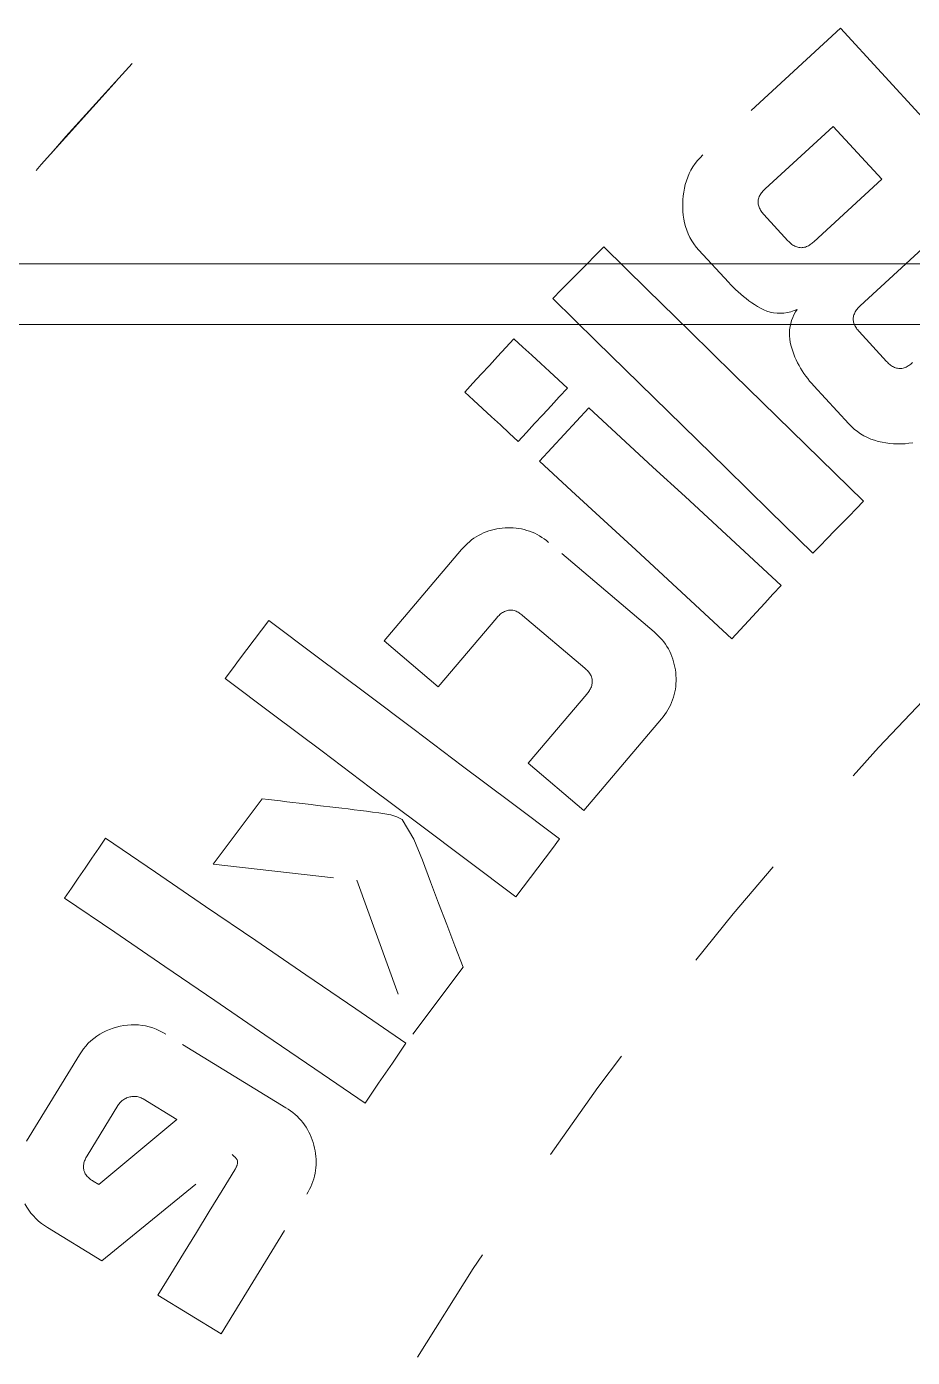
# Model space of a CAD drawing. Header units: millimetres. Extents: x -50460 to 50460, y -35640 to 35640.
# Drawn here: x -33423.98 to -33416.68, y 21355.93 to 21366.9 of the extents above; entities that cross this region are included whole.
import ezdxf

# ---------------------------------------------------------------- set-up
doc = ezdxf.new("R2010")
doc.units = ezdxf.units.MM
doc.linetypes.add('双点画线', pattern=[22, 12, -2, 2, -2, 2, -2])
doc.linetypes.add('虚线', pattern=[2, 1, -1])
for name, color, linetype, lineweight in [('7', 30, '双点画线', 18), ('EB0', 7, 'Continuous', 15), ('尺寸线层', 4, 'Continuous', 18), ('粗实线层', 7, 'Continuous', 15), ('粗实线层_1', 7, 'Continuous', 15), ('细实线层', 3, 'Continuous', 18), ('虚线层', 100, '虚线', 18)]:
    doc.layers.add(name, color=color, linetype=linetype, lineweight=lineweight)

# ---------------------------------------------------------------- blocks, each defined once
blk = doc.blocks.new('*X209')
at = {"layer": '细实线层'}
blk.add_line((540.0000000000073, 120), (-539.9999999999854, 120), dxfattribs=at)
blk = doc.blocks.new('*X930')
at = {"layer": '虚线层', "linetype": '虚线', "lineweight": 18}
for p, q in [((18.97097689549264, 69.94175958034612), (17.83475129897124, 68.89707411396739)), ((21.00134565905319, 67.73351663023641), (18.97097689549264, 69.94175958034612)), ((18.97097689549264, 69.94175958034612), (18.97097689549264, 69.94175958034612)), ((18.34885108204617, 68.61768148923875), (18.90937168941309, 69.133082790755)), ((18.90937168941309, 69.133082790755), (18.90937168941309, 69.133082790755)), ((18.90937168941309, 69.133082790755), (19.31023936838028, 68.69664027448744)), ((17.77090835571289, 68.8259449005127), (17.75289916992188, 68.79960250854492)), ((17.79066276550293, 68.85100173950195), (17.77090835571289, 68.8259449005127)), ((17.81215667724609, 68.87454605102539), (17.79066276550293, 68.85100173950195)), ((17.83475112915039, 68.89707374572754), (17.81215667724609, 68.87454605102539)), ((17.83475129897124, 68.89707411396739), (17.83475129897124, 68.89707411396739)), ((17.7100772857666, 68.71417427062988), (17.69947242736816, 68.6840877532959)), ((17.72246360778809, 68.74357414245605), (17.7100772857666, 68.71417427062988)), ((17.73672103881836, 68.7721118927002), (17.72246360778809, 68.74357414245605)), ((17.75289916992188, 68.79960250854492), (17.73672103881836, 68.7721118927002)), ((19.31023936838028, 68.69664027448744), (18.7497187609988, 68.18123897296755)), ((19.31023936838028, 68.69664027448744), (19.31023936838028, 68.69664027448744)), ((17.67787742614746, 68.59095573425293), (17.67384147644043, 68.55930709838867)), ((17.68338775634766, 68.62237358093262), (17.67787742614746, 68.59095573425293)), ((17.69057655334473, 68.65345001220703), (17.68338775634766, 68.62237358093262)), ((17.69947242736816, 68.6840877532959), (17.69057655334473, 68.65345001220703)), ((18.3184700012207, 68.58452987670898), (18.32411193847656, 68.59156036376953)), ((18.32411193847656, 68.59156036376953), (18.33004570007324, 68.59832763671875)), ((18.33004570007324, 68.59832763671875), (18.3361930847168, 68.60489273071289)), ((18.3361930847168, 68.60489273071289), (18.34248542785645, 68.61132049560547)), ((18.34248542785645, 68.61132049560547), (18.34885025024414, 68.6176815032959)), ((18.34885108204617, 68.61768148923875), (18.34885108204617, 68.61768148923875)), ((17.67116546630859, 68.52752113342285), (17.66989135742188, 68.49565315246582)), ((17.66989135742188, 68.49565315246582), (17.66997146606445, 68.4637565612793)), ((17.67384147644043, 68.55930709838867), (17.67116546630859, 68.52752113342285)), ((18.29059791564941, 68.50980567932129), (18.29109001159668, 68.5187816619873)), ((18.29095458984375, 68.50081253051758), (18.29059791564941, 68.50980567932129)), ((18.29204559326172, 68.49185180664062), (18.29095458984375, 68.50081253051758)), ((18.29109001159668, 68.5187816619873), (18.29242324829102, 68.5276870727539)), ((18.29374885559082, 68.48297882080078), (18.29204559326172, 68.49185180664062)), ((18.29242324829102, 68.5276870727539), (18.29447364807129, 68.53647804260254)), ((18.29601860046387, 68.4742488861084), (18.29374885559082, 68.48297882080078)), ((18.29447364807129, 68.53647804260254), (18.29712295532227, 68.54510879516602)), ((18.29712295532227, 68.54510879516602), (18.30031776428223, 68.55353736877441)), ((18.30031776428223, 68.55353736877441), (18.30406379699707, 68.56172180175781)), ((18.30406379699707, 68.56172180175781), (18.30836868286133, 68.56962203979492)), ((18.30836868286133, 68.56962203979492), (18.31319618225098, 68.57722282409668)), ((18.31319618225098, 68.57722282409668), (18.3184700012207, 68.58452987670898)), ((17.66997146606445, 68.4637565612793), (17.67126655578613, 68.4318733215332)), ((17.67126655578613, 68.4318733215332), (17.67401313781738, 68.40009689331055)), ((17.67401313781738, 68.40009689331055), (17.67863655090332, 68.3685417175293)), ((17.67863655090332, 68.3685417175293), (17.68503189086914, 68.3372802734375)), ((18.29888534545898, 68.4657154083252), (18.29601860046387, 68.4742488861084)), ((18.30238151550293, 68.45742988586426), (18.29888534545898, 68.4657154083252)), ((18.30648612976074, 68.44942283630371), (18.30238151550293, 68.45742988586426)), ((18.31110000610352, 68.44167900085449), (18.30648612976074, 68.44942283630371)), ((18.31612014770508, 68.4341869354248), (18.31110000610352, 68.44167900085449)), ((18.32144165039062, 68.42692184448242), (18.31612014770508, 68.4341869354248)), ((18.32698440551758, 68.41983795166016), (18.32144165039062, 68.42692184448242)), ((18.33267593383789, 68.41287231445312), (18.32698440551758, 68.41983795166016)), ((18.33843803405762, 68.40596771240234), (18.33267593383789, 68.41287231445312)), ((18.33843893454468, 68.40596782329521), (18.33843893454468, 68.40596782329521)), ((18.53670357662486, 68.19034960203498), (18.33843893454468, 68.40596782329521)), ((17.68503189086914, 68.3372802734375), (17.69304275512695, 68.30639839172363)), ((17.69304275512695, 68.30639839172363), (17.7029914855957, 68.27609825134277)), ((17.7029914855957, 68.27609825134277), (17.7149543762207, 68.24652099609375)), ((17.7149543762207, 68.24652099609375), (17.72869300842285, 68.21772766113281)), ((17.72869300842285, 68.21772766113281), (17.74423789978027, 68.18986892700195)), ((17.74423789978027, 68.18986892700195), (17.76171112060547, 68.16316795349121)), ((17.76171112060547, 68.16316795349121), (17.7811279296875, 68.13788223266602)), ((18.5430736541748, 68.18390274047852), (18.53670310974121, 68.19034957885742)), ((18.53670357662486, 68.19034960203498), (18.53670357662486, 68.19034960203498)), ((18.54952621459961, 68.17754936218262), (18.5430736541748, 68.18390274047852)), ((18.55613708496094, 68.1713809967041), (18.54952621459961, 68.17754936218262)), ((18.56298828125, 68.16548728942871), (18.55613708496094, 68.1713809967041)), ((18.57013893127441, 68.15994834899902), (18.56298828125, 68.16548728942871)), ((18.57757759094238, 68.15478324890137), (18.57013893127441, 68.15994834899902)), ((18.58528327941895, 68.1500072479248), (18.57757759094238, 68.15478324890137)), ((18.59323692321777, 68.1456356048584), (18.58528327941895, 68.1500072479248)), ((18.70601844787598, 68.14916038513184), (18.69795608520508, 68.14502906799316)), ((18.71383285522461, 68.15374374389648), (18.70601844787598, 68.14916038513184)), ((18.72139549255371, 68.15872383117676), (18.71383285522461, 68.15374374389648)), ((18.72870826721191, 68.16404724121094), (18.72139549255371, 68.15872383117676)), ((18.73582077026367, 68.16963195800781), (18.72870826721191, 68.16404724121094)), ((18.7428035736084, 68.1753921508789), (18.73582077026367, 68.16963195800781)), ((18.74971961975098, 68.18123817443848), (18.7428035736084, 68.1753921508789)), ((18.7497187609988, 68.18123897296755), (18.7497187609988, 68.18123897296755)), ((19.13279902130307, 67.65282248707081), (19.74928492151957, 68.2194168471542)), ((16.94769859313965, 68.0689926147461), (16.87795639038086, 67.99759292602539)), ((17.01750183105469, 68.14032745361328), (16.94769859313965, 68.0689926147461)), ((17.01750158323557, 68.1403280678096), (17.01750158323557, 68.1403280678096)), ((17.3745288848877, 67.79033660888672), (17.01750183105469, 68.14032745361328)), ((17.7811279296875, 68.13788223266602), (17.80177879333496, 68.11355972290039)), ((17.80177949853532, 68.11356001418244), (18.04559728594904, 67.84848409227561)), ((17.80177949853532, 68.11356001418244), (17.80177949853532, 68.11356001418244)), ((18.60142707824707, 68.14174270629883), (18.59323692321777, 68.1456356048584)), ((18.6098575592041, 68.13844108581543), (18.60142707824707, 68.14174270629883)), ((18.61852645874023, 68.1358413696289), (18.6098575592041, 68.13844108581543)), ((18.62740135192871, 68.13399887084961), (18.61852645874023, 68.1358413696289)), ((18.63640975952148, 68.13290977478027), (18.62740135192871, 68.13399887084961)), ((18.64547348022461, 68.13256454467773), (18.63640975952148, 68.13290977478027)), ((18.65453147888184, 68.1329517364502), (18.64547348022461, 68.13256454467773)), ((18.66352653503418, 68.1340560913086), (18.65453147888184, 68.1329517364502)), ((18.67240524291992, 68.1358585357666), (18.66352653503418, 68.1340560913086)), ((18.68112373352051, 68.1383228302002), (18.67240524291992, 68.1358585357666)), ((18.68964958190918, 68.14139747619629), (18.68112373352051, 68.1383228302002)), ((18.69795608520508, 68.14502906799316), (18.68964958190918, 68.14139747619629)), ((16.87795639038086, 67.99759292602539), (16.80818367004395, 67.92622375488281)), ((16.73786926269531, 67.85537719726562), (16.66753768920898, 67.78454780578613)), ((16.80818367004395, 67.92622375488281), (16.73786926269531, 67.85537719726562)), ((18.04559707641602, 67.84848403930664), (18.06526184082031, 67.82774353027344)), ((18.04559728594904, 67.84848409227561), (18.04559728594904, 67.84848409227561)), ((18.06526184082031, 67.82774353027344), (18.08512496948242, 67.80720710754395)), ((16.59841264614079, 67.71256234113025), (16.59841264614079, 67.71256234113025)), ((16.66753768920898, 67.78454780578613), (16.59841346740723, 67.71256256103516)), ((16.59841346740723, 67.71256256103516), (16.9554386138916, 67.3625717163086)), ((17.73185157775879, 67.44064903259277), (17.3745288848877, 67.79033660888672)), ((18.08512496948242, 67.80720710754395), (18.10538101196289, 67.78707885742188)), ((18.10538101196289, 67.78707885742188), (18.1262149810791, 67.76754951477051)), ((18.1262149810791, 67.76754951477051), (18.14765167236328, 67.74866676330566)), ((18.14765167236328, 67.74866676330566), (18.16961288452148, 67.73037528991699)), ((18.16961288452148, 67.73037528991699), (18.19200897216797, 67.71262168884277)), ((18.19200897216797, 67.71262168884277), (18.2148265838623, 67.6954231262207)), ((18.2148265838623, 67.6954231262207), (18.23811721801758, 67.67887878417969)), ((18.23811721801758, 67.67887878417969), (18.26193237304688, 67.6630916595459)), ((18.26193237304688, 67.6630916595459), (18.28631019592285, 67.64817428588867)), ((18.28631019592285, 67.64817428588867), (18.31126976013184, 67.6342601776123)), ((18.31126976013184, 67.6342601776123), (18.33684349060059, 67.62151145935059)), ((18.33684349060059, 67.62151145935059), (18.36320877075195, 67.61051559448242)), ((18.36320877075195, 67.61051559448242), (18.39047431945801, 67.60197067260742)), ((18.39047431945801, 67.60197067260742), (18.41843032836914, 67.59610939025879)), ((18.50384330749512, 67.59367370605469), (18.53210639953613, 67.59784698486328)), ((18.53210639953613, 67.59784698486328), (18.55990409851074, 67.60445404052734)), ((18.55990409851074, 67.60445404052734), (18.58699226379395, 67.61351013183594)), ((18.59950065612793, 67.60244941711426), (18.58677291870117, 67.57998466491699)), ((18.58699226379395, 67.61351013183594), (18.61349296569824, 67.62418937683105)), ((18.61349296569824, 67.62418937683105), (18.59950065612793, 67.60244941711426)), ((18.6134931644774, 67.62418908143081), (18.6134931644774, 67.62418908143081)), ((19.08817481994629, 67.59678840637207), (19.09246444702148, 67.60470581054688)), ((19.09246444702148, 67.60470581054688), (19.09725379943848, 67.61232948303223)), ((19.09725379943848, 67.61232948303223), (19.10247611999512, 67.61966323852539)), ((19.10247611999512, 67.61966323852539), (19.10807418823242, 67.62671279907227)), ((19.10807418823242, 67.62671279907227), (19.11398124694824, 67.63348960876465)), ((19.11398124694824, 67.63348960876465), (19.1201229095459, 67.64005279541016)), ((19.1201229095459, 67.64005279541016), (19.12642288208008, 67.6464729309082)), ((19.12642288208008, 67.6464729309082), (19.13279914855957, 67.65282249450684)), ((19.13279902130307, 67.65282248707081), (19.13279902130307, 67.65282248707081)), ((18.41843032836914, 67.59610939025879), (18.44679260253906, 67.59255409240723)), ((18.44679260253906, 67.59255409240723), (18.47533226013184, 67.5916919708252)), ((18.47533226013184, 67.5916919708252), (18.50384330749512, 67.59367370605469)), ((18.55961418151855, 67.50750350952148), (18.55425453186035, 67.48222160339355)), ((18.56687545776367, 67.53229713439941), (18.55961418151855, 67.50750350952148)), ((18.57595443725586, 67.55650329589844), (18.56687545776367, 67.53229713439941)), ((18.58677291870117, 67.57998466491699), (18.57595443725586, 67.55650329589844)), ((19.07544708251953, 67.54474639892578), (19.07581901550293, 67.55374526977539)), ((19.07582855224609, 67.5357437133789), (19.07544708251953, 67.54474639892578)), ((19.07581901550293, 67.55374526977539), (19.07693862915039, 67.56268501281738)), ((19.07694053649902, 67.52680206298828), (19.07582855224609, 67.5357437133789)), ((19.07693862915039, 67.56268501281738), (19.07877159118652, 67.57150650024414)), ((19.07875633239746, 67.51798629760742), (19.07694053649902, 67.52680206298828)), ((19.08122444152832, 67.50933265686035), (19.07875633239746, 67.51798629760742)), ((19.07877159118652, 67.57150650024414), (19.08128356933594, 67.58015823364258)), ((19.08426856994629, 67.5008544921875), (19.08122444152832, 67.50933265686035)), ((19.08128356933594, 67.58015823364258), (19.08443260192871, 67.58859443664551)), ((19.08781433105469, 67.49256706237793), (19.08426856994629, 67.5008544921875)), ((19.08443260192871, 67.58859443664551), (19.08817481994629, 67.59678840637207)), ((19.09181213378906, 67.4844913482666), (19.08781433105469, 67.49256706237793)), ((16.27749443054199, 67.38179969787598), (16.20966529846191, 67.30861854553223)), ((16.27749350309023, 67.38179914259308), (16.27749350309023, 67.38179914259308)), ((16.35035133361816, 67.31333351135254), (16.27749443054199, 67.38179969787598)), ((18.08908081054688, 67.09086608886719), (17.73185157775879, 67.44064903259277)), ((18.55068588256836, 67.45661163330078), (18.54916954040527, 67.43082046508789)), ((18.54916954040527, 67.43082046508789), (18.54987144470215, 67.40498733520508)), ((18.54987144470215, 67.40498733520508), (18.55230903625488, 67.37924766540527)), ((18.55425453186035, 67.48222160339355), (18.55068588256836, 67.45661163330078)), ((18.55230903625488, 67.37924766540527), (18.5562629699707, 67.35371398925781)), ((19.09624862670898, 67.47665596008301), (19.09181213378906, 67.4844913482666)), ((19.10111236572266, 67.46909523010254), (19.09624862670898, 67.47665596008301)), ((19.10638236999512, 67.46182250976562), (19.10111236572266, 67.46909523010254)), ((19.11197471618652, 67.45478820800781), (19.10638236999512, 67.46182250976562)), ((19.11777687072754, 67.44790840148926), (19.11197471618652, 67.45478820800781)), ((19.12368774414062, 67.44110870361328), (19.11777687072754, 67.44790840148926)), ((19.12368839223927, 67.44110882112727), (19.12368839223927, 67.44110882112727)), ((19.35058643996308, 67.19425415735168), (19.12368839223927, 67.44110882112727)), ((16.20966529846191, 67.30861854553223), (16.14221000671387, 67.23509407043457)), ((16.42412757873535, 67.24584007263184), (16.35035133361816, 67.31333351135254)), ((16.9554386138916, 67.3625717163086), (17.3127613067627, 67.01288414001465)), ((18.5562629699707, 67.35371398925781), (18.56171798706055, 67.32845878601074)), ((18.56171798706055, 67.32845878601074), (18.5684757232666, 67.30351066589355)), ((18.5684757232666, 67.30351066589355), (18.57633972167969, 67.27888679504395)), ((18.57633972167969, 67.27888679504395), (18.58519172668457, 67.25459289550781)), ((16.07447242736816, 67.16182708740234), (16.0068531036377, 67.08845329284668)), ((16.14221000671387, 67.23509407043457), (16.07447242736816, 67.16182708740234)), ((16.49785232543945, 67.17829322814941), (16.42412757873535, 67.24584007263184)), ((16.5712776184082, 67.11042976379395), (16.49785232543945, 67.17829322814941)), ((18.58519172668457, 67.25459289550781), (18.59492492675781, 67.23063468933105)), ((18.59492492675781, 67.23063468933105), (18.60543823242188, 67.20701599121094)), ((18.60543823242188, 67.20701599121094), (18.61669540405273, 67.18375015258789)), ((18.61669540405273, 67.18375015258789), (18.62868881225586, 67.16085624694824)), ((18.62868881225586, 67.16085624694824), (18.64140892028809, 67.13834571838379)), ((19.35694694519043, 67.18782424926758), (19.3505859375, 67.19425392150879)), ((19.35058643996308, 67.19425415735168), (19.35058643996308, 67.19425415735168)), ((19.3633861541748, 67.18148422241211), (19.35694694519043, 67.18782424926758)), ((19.3699836730957, 67.17532348632812), (19.3633861541748, 67.18148422241211)), ((19.37681770324707, 67.16943740844727), (19.3699836730957, 67.17532348632812)), ((19.38394546508789, 67.16389656066895), (19.37681770324707, 67.16943740844727)), ((19.3913631439209, 67.15873146057129), (19.38394546508789, 67.16389656066895)), ((19.39905548095703, 67.15396690368652), (19.3913631439209, 67.15873146057129)), ((19.53505516052246, 67.16205024719238), (19.52744483947754, 67.1572151184082)), ((19.54236793518066, 67.16731452941895), (19.53505516052246, 67.16205024719238)), ((19.54943656921387, 67.17292213439941), (19.54236793518066, 67.16731452941895)), ((19.55634307861328, 67.17875862121582), (19.54943656921387, 67.17292213439941)), ((19.56316757202148, 67.1847095489502), (19.55634307861328, 67.17875862121582)), ((16.0068531036377, 67.08845329284668), (15.93940544128418, 67.01491928100586)), ((16.64494132995605, 67.04282188415527), (16.5712776184082, 67.11042976379395)), ((18.44643020629883, 66.7412052154541), (18.08908081054688, 67.09086608886719)), ((18.64140892028809, 67.13834571838379), (18.65485191345215, 67.11625289916992)), ((18.65485191345215, 67.11625289916992), (18.66903877258301, 67.09463500976562)), ((18.66903877258301, 67.09463500976562), (18.68398284912109, 67.07355117797852)), ((18.68398284912109, 67.07355117797852), (18.69968605041504, 67.05304718017578)), ((18.69968605041504, 67.05304718017578), (18.71601676940918, 67.03303337097168)), ((19.40700340270996, 67.14962196350098), (19.39905548095703, 67.15396690368652)), ((19.41519546508789, 67.14576721191406), (19.40700340270996, 67.14962196350098)), ((19.42362213134766, 67.14249801635742), (19.41519546508789, 67.14576721191406)), ((19.43227195739746, 67.1399154663086), (19.42362213134766, 67.14249801635742)), ((19.44111251831055, 67.1380558013916), (19.43227195739746, 67.1399154663086)), ((19.4500904083252, 67.13689231872559), (19.44111251831055, 67.1380558013916)), ((19.45914459228516, 67.13638877868652), (19.4500904083252, 67.13689231872559)), ((19.46820831298828, 67.13656806945801), (19.45914459228516, 67.13638877868652)), ((19.47719764709473, 67.13751220703125), (19.46820831298828, 67.13656806945801)), ((19.48603630065918, 67.13929748535156), (19.47719764709473, 67.13751220703125)), ((19.49468994140625, 67.14187812805176), (19.48603630065918, 67.13929748535156)), ((19.50316047668457, 67.14508819580078), (19.49468994140625, 67.14187812805176)), ((19.51145553588867, 67.14875602722168), (19.50316047668457, 67.14508819580078)), ((19.51956367492676, 67.15279197692871), (19.51145553588867, 67.14875602722168)), ((19.52744483947754, 67.1572151184082), (19.51956367492676, 67.15279197692871)), ((15.8714197503723, 66.94188591048805), (15.8714197503723, 66.94188591048805)), ((15.93940544128418, 67.01491928100586), (15.87141990661621, 66.94188499450684)), ((15.87141990661621, 66.94188499450684), (15.94490623474121, 66.87409210205078)), ((16.71827507019043, 66.97485733032227), (16.64494132995605, 67.04282188415527)), ((16.65037155151367, 66.90174674987793), (16.71827507019043, 66.97485733032227)), ((16.71827441414644, 66.97485771092397), (16.71827441414644, 66.97485771092397)), ((17.3127613067627, 67.01288414001465), (17.66999053955078, 66.66309928894043)), ((18.71601676940918, 67.03303337097168), (18.73276329040527, 67.01334571838379)), ((18.73276329040527, 67.01334571838379), (18.74971961975098, 66.99382019042969)), ((18.7497187609988, 66.99382031787172), (19.03822201480216, 66.68015437426948)), ((18.7497187609988, 66.99382031787172), (18.7497187609988, 66.99382031787172)), ((15.94490623474121, 66.87409210205078), (16.01844215393066, 66.80634307861328)), ((16.58290100097656, 66.82823181152344), (16.65037155151367, 66.90174674987793)), ((16.01844215393066, 66.80634307861328), (16.09177780151367, 66.7383804321289)), ((16.09177780151367, 66.7383804321289), (16.16534233093262, 66.6706657409668)), ((16.44753265380859, 66.68160247802734), (16.5152530670166, 66.75488471984863)), ((16.89484708226519, 66.81216790615144), (16.48877332956181, 66.37225467404642)), ((16.5152530670166, 66.75488471984863), (16.58290100097656, 66.82823181152344)), ((16.89484708226519, 66.81216790615144), (16.89484708226519, 66.81216790615144)), ((17.15921020507812, 66.56806564331055), (16.89484786987305, 66.81216812133789)), ((18.80362129211426, 66.39138221740723), (18.44643020629883, 66.7412052154541)), ((16.16534233093262, 66.6706657409668), (16.23897361755371, 66.6030216217041)), ((16.38020324707031, 66.60796165466309), (16.44753265380859, 66.68160247802734)), ((17.66999053955078, 66.66309928894043), (18.02734184265137, 66.31344032287598)), ((19.03822135925293, 66.68015480041504), (19.06076049804688, 66.65755653381348)), ((19.03822201480216, 66.68015437426948), (19.03822201480216, 66.68015437426948)), ((19.06076049804688, 66.65755653381348), (19.08430862426758, 66.63604736328125)), ((19.08430862426758, 66.63604736328125), (19.10937309265137, 66.61628532409668)), ((19.10937309265137, 66.61628532409668), (19.13574600219727, 66.59831428527832)), ((16.23897361755371, 66.6030216217041), (16.31220054626465, 66.53494453430176)), ((16.31220054626465, 66.53494453430176), (16.38020324707031, 66.60796165466309)), ((16.31220066144306, 66.53494447881894), (16.31220066144306, 66.53494447881894)), ((17.42365837097168, 66.32405662536621), (17.15921020507812, 66.56806564331055)), ((19.13574600219727, 66.59831428527832), (19.1632194519043, 66.58207511901855)), ((19.1632194519043, 66.58207511901855), (19.191650390625, 66.56757736206055)), ((19.191650390625, 66.56757736206055), (19.22099494934082, 66.55505561828613)), ((19.22099494934082, 66.55505561828613), (19.2511043548584, 66.54447364807129)), ((19.2511043548584, 66.54447364807129), (19.2817440032959, 66.5355339050293)), ((19.2817440032959, 66.5355339050293), (19.31281471252441, 66.52828407287598)), ((19.31281471252441, 66.52828407287598), (19.3442440032959, 66.52278137207031)), ((19.3442440032959, 66.52278137207031), (19.37590789794922, 66.51877975463867)), ((19.37590789794922, 66.51877975463867), (19.40770530700684, 66.51611328125)), ((19.40770530700684, 66.51611328125), (19.43958473205566, 66.51481056213379)), ((19.43958473205566, 66.51481056213379), (19.47149467468262, 66.51491165161133)), ((19.47149467468262, 66.51491165161133), (19.50336837768555, 66.5164566040039)), ((19.50336837768555, 66.5164566040039), (19.53512954711914, 66.51953887939453)), ((19.53512954711914, 66.51953887939453), (19.56668472290039, 66.52427673339844)), ((19.16066932678223, 66.04141235351562), (18.80362129211426, 66.39138221740723)), ((16.48877334594727, 66.37225532531738), (16.75313758850098, 66.12815284729004)), ((16.48877332956181, 66.37225467404642), (16.48877332956181, 66.37225467404642)), ((17.6879768371582, 66.07990646362305), (17.42365837097168, 66.32405662536621)), ((18.02734184265137, 66.31344032287598), (18.3845329284668, 65.9636173248291)), ((16.75313758850098, 66.12815284729004), (17.01758575439453, 65.8841438293457)), ((17.95231246948242, 65.83577346801758), (17.6879768371582, 66.07990646362305)), ((18.3845329284668, 65.9636173248291), (18.74157905578613, 65.6136474609375)), ((19.04105377197266, 65.91907119750977), (19.10086822509766, 65.9802360534668)), ((19.10086822509766, 65.9802360534668), (19.16066932678223, 66.04141235351562)), ((19.16066861143918, 66.04141266650913), (19.16066861143918, 66.04141266650913)), ((17.01758575439453, 65.8841438293457), (17.28190422058105, 65.63999366760254)), ((18.92134284973145, 65.79682159423828), (18.98124122619629, 65.8579044342041)), ((18.98124122619629, 65.8579044342041), (19.04105377197266, 65.91907119750977)), ((15.94662857055664, 65.73616409301758), (15.92818069458008, 65.72264862060547)), ((15.96570205688477, 65.74876976013184), (15.94662857055664, 65.73616409301758)), ((15.98540496826172, 65.7603816986084), (15.96570205688477, 65.74876976013184)), ((16.00566291809082, 65.77099609375), (15.98540496826172, 65.7603816986084)), ((16.02640724182129, 65.78062057495117), (16.00566291809082, 65.77099609375)), ((16.04757118225098, 65.78928565979004), (16.02640724182129, 65.78062057495117)), ((16.0691032409668, 65.79699897766113), (16.04757118225098, 65.78928565979004)), ((16.09097099304199, 65.80368232727051), (16.0691032409668, 65.79699897766113)), ((16.1131420135498, 65.80927085876465), (16.09097099304199, 65.80368232727051)), ((16.13555145263672, 65.8138427734375), (16.1131420135498, 65.80927085876465)), ((16.15812873840332, 65.8175048828125), (16.13555145263672, 65.8138427734375)), ((16.18082809448242, 65.82026290893555), (16.15812873840332, 65.8175048828125)), ((16.2036190032959, 65.82207107543945), (16.18082809448242, 65.82026290893555)), ((16.22646713256836, 65.82295417785645), (16.2036190032959, 65.82207107543945)), ((16.24934005737305, 65.82300567626953), (16.22646713256836, 65.82295417785645)), ((16.2721996307373, 65.82223701477051), (16.24934005737305, 65.82300567626953)), ((16.29499244689941, 65.82045936584473), (16.2721996307373, 65.82223701477051)), ((16.31766891479492, 65.81750297546387), (16.29499244689941, 65.82045936584473)), ((16.34016799926758, 65.81338500976562), (16.31766891479492, 65.81750297546387)), ((16.36243057250977, 65.80816841125488), (16.34016799926758, 65.81338500976562)), ((16.38443756103516, 65.80195045471191), (16.36243057250977, 65.80816841125488)), ((16.40617179870605, 65.79481887817383), (16.38443756103516, 65.80195045471191)), ((16.42755508422852, 65.78671455383301), (16.40617179870605, 65.79481887817383)), ((16.44847869873047, 65.77750968933105), (16.42755508422852, 65.78671455383301)), ((16.46891403198242, 65.76724433898926), (16.44847869873047, 65.77750968933105)), ((16.4888916015625, 65.7560863494873), (16.46891403198242, 65.76724433898926)), ((16.50835800170898, 65.74407577514648), (16.4888916015625, 65.7560863494873)), ((16.52717018127441, 65.73110008239746), (16.50835800170898, 65.74407577514648)), ((18.2167797088623, 65.59178352355957), (17.95231246948242, 65.83577346801758)), ((18.80161285400391, 65.67459297180176), (18.8615550994873, 65.73562812805176)), ((18.8615550994873, 65.73562812805176), (18.92134284973145, 65.79682159423828)), ((15.84558703497169, 65.6438821556585), (15.20654148182075, 64.89030297995487)), ((15.86089324951172, 65.6608829498291), (15.8455867767334, 65.64388275146484)), ((15.84558703497169, 65.6438821556585), (15.84558703497169, 65.6438821556585)), ((15.8765983581543, 65.677490234375), (15.86089324951172, 65.6608829498291)), ((15.89306449890137, 65.69333839416504), (15.8765983581543, 65.677490234375)), ((15.91031074523926, 65.7083625793457), (15.89306449890137, 65.69333839416504)), ((15.92818069458008, 65.72264862060547), (15.91031074523926, 65.7083625793457)), ((16.54533576965332, 65.71722793579102), (16.52717018127441, 65.73110008239746)), ((16.56315803527832, 65.70288467407227), (16.54533576965332, 65.71722793579102)), ((17.43430720850301, 64.96405569145281), (16.56315753389208, 65.7028843248554)), ((16.56315753389208, 65.7028843248554), (16.56315753389208, 65.7028843248554)), ((17.28190422058105, 65.63999366760254), (17.54623794555664, 65.39586067199707)), ((18.74157905578613, 65.6136474609375), (18.80161285400391, 65.67459297180176)), ((18.48139762878418, 65.34795951843262), (18.2167797088623, 65.59178352355957)), ((18.74157967434439, 65.61364693982978), (18.74157967434439, 65.61364693982978)), ((17.54623794555664, 65.39586067199707), (17.81070518493652, 65.15187072753906)), ((18.41349601745605, 65.27484893798828), (18.48139762878418, 65.34795951843262)), ((18.48139805840037, 65.34795966319871), (18.48139805840037, 65.34795966319871)), ((18.27837562561035, 65.12798690795898), (18.34602546691895, 65.20133399963379)), ((18.34602546691895, 65.20133399963379), (18.41349601745605, 65.27484893798828)), ((15.65296230612148, 64.51199495392575), (16.13539180719818, 65.08119235088816)), ((16.13539123535156, 65.08119201660156), (16.14157867431641, 65.08784294128418)), ((16.13539180719818, 65.08119235088816), (16.13539180719818, 65.08119235088816)), ((16.14157867431641, 65.08784294128418), (16.14783477783203, 65.09442138671875)), ((16.14783477783203, 65.09442138671875), (16.15423583984375, 65.10084915161133)), ((16.15423583984375, 65.10084915161133), (16.16085052490234, 65.1070556640625)), ((16.16085052490234, 65.1070556640625), (16.1677360534668, 65.11297035217285)), ((16.1677360534668, 65.11297035217285), (16.17490768432617, 65.11854553222656)), ((16.17490768432617, 65.11854553222656), (16.18236541748047, 65.12373733520508)), ((16.18236541748047, 65.12373733520508), (16.19010925292969, 65.12850189208984)), ((16.19010925292969, 65.12850189208984), (16.1981372833252, 65.13277626037598)), ((16.1981372833252, 65.13277626037598), (16.20643615722656, 65.13647651672363)), ((16.20643615722656, 65.13647651672363), (16.21499443054199, 65.13952445983887)), ((16.21499443054199, 65.13952445983887), (16.22377967834473, 65.14186477661133)), ((16.22377967834473, 65.14186477661133), (16.23273086547852, 65.14348030090332)), ((16.23273086547852, 65.14348030090332), (16.24178123474121, 65.14435386657715)), ((16.24178123474121, 65.14435386657715), (16.25087356567383, 65.14448547363281)), ((16.25087356567383, 65.14448547363281), (16.25994491577148, 65.14389038085938)), ((16.25994491577148, 65.14389038085938), (16.26893997192383, 65.14259147644043)), ((16.26893997192383, 65.14259147644043), (16.27781105041504, 65.14061546325684)), ((16.27781105041504, 65.14061546325684), (16.28652000427246, 65.13801002502441)), ((16.28652000427246, 65.13801002502441), (16.2950325012207, 65.13481521606445)), ((16.2950325012207, 65.13481521606445), (16.30331802368164, 65.13108253479004)), ((16.30331802368164, 65.13108253479004), (16.31136512756348, 65.12685966491699)), ((16.31136512756348, 65.12685966491699), (16.31916427612305, 65.1222038269043)), ((16.31916427612305, 65.1222038269043), (16.32671165466309, 65.1171703338623)), ((16.32671165466309, 65.1171703338623), (16.33405685424805, 65.11184692382812)), ((16.33405685424805, 65.11184692382812), (16.34126663208008, 65.1063289642334)), ((16.34126663208008, 65.1063289642334), (16.34840774536133, 65.10071563720703)), ((16.34840699158667, 65.10071512746072), (16.86294061414083, 64.66427261118952)), ((16.34840699158667, 65.10071512746072), (16.34840699158667, 65.10071512746072)), ((17.81070518493652, 65.15187072753906), (18.07532501220703, 64.90804672241211)), ((18.21065521240234, 65.0547046661377), (18.27837562561035, 65.12798690795898)), ((14.19521522521973, 64.97934913635254), (14.13498878479004, 64.89973640441895)), ((14.25503730773926, 65.05926704406738), (14.19521522521973, 64.97934913635254)), ((14.25503700440458, 65.0592665119184), (14.25503700440458, 65.0592665119184)), ((14.65467071533203, 64.75885200500488), (14.25503730773926, 65.05926704406738)), ((17.45131683349609, 64.94874382019043), (17.43430709838867, 64.96405601501465)), ((17.43430720850301, 64.96405569145281), (17.43430720850301, 64.96405569145281)), ((18.07532501220703, 64.90804672241211), (18.14332580566406, 64.98106384277344)), ((18.14332580566406, 64.98106384277344), (18.21065521240234, 65.0547046661377)), ((14.13498878479004, 64.89973640441895), (14.07521057128906, 64.81978607177734)), ((15.20654148182075, 64.89030297995487), (15.65296230612148, 64.51199495392575)), ((15.20654148182075, 64.89030297995487), (15.20654148182075, 64.89030297995487)), ((17.46792984008789, 64.93303108215332), (17.45131683349609, 64.94874382019043)), ((17.48377799987793, 64.91655540466309), (17.46792984008789, 64.93303108215332)), ((17.49880981445312, 64.89929962158203), (17.48377799987793, 64.91655540466309)), ((17.51311302185059, 64.88142776489258), (17.49880981445312, 64.89929962158203)), ((17.52663993835449, 64.86297416687012), (17.51311302185059, 64.88142776489258)), ((17.53920555114746, 64.8438720703125), (17.52663993835449, 64.86297416687012)), ((18.07532430569699, 64.90804643109732), (18.07532430569699, 64.90804643109732)), ((14.07521057128906, 64.81978607177734), (14.01521873474121, 64.73999786376953)), ((15.0546703338623, 64.45892143249512), (14.65467071533203, 64.75885200500488)), ((17.5507755279541, 64.82414054870605), (17.53920555114746, 64.8438720703125)), ((17.5615177154541, 64.80392646789551), (17.5507755279541, 64.82414054870605)), ((17.57144737243652, 64.78330421447754), (17.5615177154541, 64.80392646789551)), ((17.58025741577148, 64.76220703125), (17.57144737243652, 64.78330421447754)), ((17.58776664733887, 64.74060440063477), (17.58025741577148, 64.76220703125)), ((13.95536804199219, 64.66010284423828), (13.89538383483887, 64.58030700683594)), ((14.01521873474121, 64.73999786376953), (13.95536804199219, 64.66010284423828)), ((16.86293983459473, 64.66427230834961), (16.86970329284668, 64.65820503234863)), ((16.86294061414083, 64.66427261118952), (16.86294061414083, 64.66427261118952)), ((16.86970329284668, 64.65820503234863), (16.8763599395752, 64.65204048156738)), ((16.8763599395752, 64.65204048156738), (16.8828067779541, 64.64568138122559)), ((16.8828067779541, 64.64568138122559), (16.8889331817627, 64.63903045654297)), ((16.8889331817627, 64.63903045654297), (16.89466667175293, 64.63202476501465)), ((17.59423637390137, 64.71864700317383), (17.58776664733887, 64.74060440063477)), ((17.59992408752441, 64.69647979736328), (17.59423637390137, 64.71864700317383)), ((17.6047306060791, 64.67411994934082), (17.59992408752441, 64.69647979736328)), ((17.60848426818848, 64.65155792236328), (17.6047306060791, 64.67411994934082)), ((17.61119079589844, 64.62883758544922), (17.60848426818848, 64.65155792236328)), ((13.89538383483887, 64.58030700683594), (14.29501724243164, 64.27989196777344)), ((13.89538407599321, 64.58030772666825), (13.89538407599321, 64.58030772666825)), ((16.89466667175293, 64.63202476501465), (16.90000534057617, 64.62469100952148)), ((16.90000534057617, 64.62469100952148), (16.90495872497559, 64.6170711517334)), ((16.90495872497559, 64.6170711517334), (16.90953063964844, 64.60920333862305)), ((16.90953063964844, 64.60920333862305), (16.91363143920898, 64.60109329223633)), ((16.91363143920898, 64.60109329223633), (16.91711616516113, 64.59272766113281)), ((16.91711616516113, 64.59272766113281), (16.91984176635742, 64.58409309387207)), ((16.92080307006836, 64.53011512756348), (16.91847038269043, 64.5213508605957)), ((16.91984176635742, 64.58409309387207), (16.92177391052246, 64.57522964477539)), ((16.92243385314941, 64.53902626037598), (16.92080307006836, 64.53011512756348)), ((16.92177391052246, 64.57522964477539), (16.92296981811523, 64.56621551513672)), ((16.92331695556641, 64.54805183410645), (16.92243385314941, 64.53902626037598)), ((16.92296981811523, 64.56621551513672), (16.92348289489746, 64.5571346282959)), ((16.92348289489746, 64.5571346282959), (16.92331695556641, 64.54805183410645)), ((17.61294174194336, 64.60602378845215), (17.61119079589844, 64.62883758544922)), ((17.61122512817383, 64.51461982727051), (17.61304473876953, 64.53742408752441)), ((17.61381149291992, 64.58316612243652), (17.61294174194336, 64.60602378845215)), ((17.61304473876953, 64.53742408752441), (17.61385345458984, 64.56028747558594)), ((17.61385345458984, 64.56028747558594), (17.61381149291992, 64.58316612243652)), ((15.45441246032715, 64.15865135192871), (15.0546703338623, 64.45892143249512)), ((15.65296230612148, 64.51199495392575), (15.65296230612148, 64.51199495392575)), ((16.87769115644915, 64.4512574268083), (16.3952616553579, 63.88206002984589)), ((16.87769115644915, 64.4512574268083), (16.87769115644915, 64.4512574268083)), ((16.88332366943359, 64.4583740234375), (16.8776912689209, 64.45125770568848)), ((16.88886070251465, 64.46555519104004), (16.88332366943359, 64.4583740234375)), ((16.89420509338379, 64.47286796569824), (16.88886070251465, 64.46555519104004)), ((16.89926147460938, 64.48037528991699), (16.89420509338379, 64.47286796569824)), ((16.90394592285156, 64.48813056945801), (16.89926147460938, 64.48037528991699)), ((16.90823173522949, 64.49612236022949), (16.90394592285156, 64.48813056945801)), ((16.91210174560547, 64.50433540344238), (16.90823173522949, 64.49612236022949)), ((16.91553497314453, 64.51275062561035), (16.91210174560547, 64.50433540344238)), ((16.91847038269043, 64.5213508605957), (16.91553497314453, 64.51275062561035)), ((17.58550071716309, 64.40341377258301), (17.59266090393066, 64.42514991760254)), ((17.59266090393066, 64.42514991760254), (17.59890747070312, 64.44715881347656)), ((17.59890747070312, 64.44715881347656), (17.60413932800293, 64.46942710876465)), ((17.60413932800293, 64.46942710876465), (17.6082592010498, 64.49193382263184)), ((17.6082592010498, 64.49193382263184), (17.61122512817383, 64.51461982727051)), ((17.53455924987793, 64.3012809753418), (17.54664421081543, 64.32071304321289)), ((17.54664421081543, 64.32071304321289), (17.55785369873047, 64.34066963195801)), ((17.55785369873047, 64.34066963195801), (17.56814384460449, 64.36110496520996)), ((17.56814384460449, 64.36110496520996), (17.57736968994141, 64.38203048706055)), ((17.57736968994141, 64.38203048706055), (17.58550071716309, 64.40341377258301)), ((14.29501724243164, 64.27989196777344), (14.69501686096191, 63.97996139526367)), ((16.85426382455626, 63.49290601683242), (17.49330937770719, 64.24648519253606)), ((17.49330902099609, 64.24648475646973), (17.50764083862305, 64.26432609558105)), ((17.49330937770719, 64.24648519253606), (17.49330937770719, 64.24648519253606)), ((17.50764083862305, 64.26432609558105), (17.52152824401855, 64.2824935913086)), ((17.52152824401855, 64.2824935913086), (17.53455924987793, 64.3012809753418)), ((15.85428237915039, 63.85854911804199), (15.45441246032715, 64.15865135192871)), ((14.69501686096191, 63.97996139526367), (15.09475898742676, 63.67969131469727)), ((16.3952616553579, 63.88206002984589), (16.85426382455626, 63.49290601683242)), ((16.3952616553579, 63.88206002984589), (16.3952616553579, 63.88206002984589)), ((16.25398063659668, 63.55821800231934), (15.85428237915039, 63.85854911804199)), ((15.09475898742676, 63.67969131469727), (15.49462890625, 63.37959098815918)), ((14.20167474843038, 63.58898451625646), (13.79646867468546, 63.0492882038925)), ((14.20167474843038, 63.58898451625646), (14.20167474843038, 63.58898451625646)), ((14.25221824645996, 63.58272361755371), (14.20167541503906, 63.58898544311523)), ((14.30277252197266, 63.57654762268066), (14.25221824645996, 63.58272361755371)), ((14.35333633422852, 63.57046699523926), (14.30277252197266, 63.57654762268066)), ((14.40389251708984, 63.56430816650391), (14.35333633422852, 63.57046699523926)), ((14.45444488525391, 63.5581169128418), (14.40389251708984, 63.56430816650391)), ((14.50501823425293, 63.55210876464844), (14.45444488525391, 63.5581169128418)), ((14.55558776855469, 63.54606437683105), (14.50501823425293, 63.55210876464844)), ((14.60614585876465, 63.53992462158203), (14.55558776855469, 63.54606437683105)), ((14.6567268371582, 63.53397750854492), (14.60614585876465, 63.53992462158203)), ((16.65373611450195, 63.25796508789062), (16.25398063659668, 63.55821800231934)), ((14.70729637145996, 63.52793502807617), (14.6567268371582, 63.53397750854492)), ((14.75787925720215, 63.52199363708496), (14.70729637145996, 63.52793502807617)), ((14.80847358703613, 63.51617050170898), (14.75787925720215, 63.52199363708496)), ((14.85903739929199, 63.51007461547852), (14.80847358703613, 63.51617050170898)), ((14.90961456298828, 63.50409126281738), (14.85903739929199, 63.51007461547852)), ((14.96021270751953, 63.49828338623047), (14.90961456298828, 63.50409126281738)), ((15.01075172424316, 63.49200439453125), (14.96021270751953, 63.49828338623047)), ((15.06124305725098, 63.48533630371094), (15.01075172424316, 63.49200439453125)), ((15.11176109313965, 63.47887229919434), (15.06124305725098, 63.48533630371094)), ((15.1622371673584, 63.47209167480469), (15.11176109313965, 63.47887229919434)), ((15.21260452270508, 63.46455192565918), (15.1622371673584, 63.47209167480469)), ((15.26262092590332, 63.45497512817383), (15.21260452270508, 63.46455192565918)), ((15.31157493591309, 63.44079399108887), (15.26262092590332, 63.45497512817383)), ((15.35612106323242, 63.41631698608398), (15.31157493591309, 63.44079399108887)), ((16.85426382455626, 63.49290601683242), (16.85426382455626, 63.49290601683242)), ((15.45299911499023, 63.25652885437012), (15.35612106323242, 63.41631698608398)), ((15.35612160310848, 63.41631640345804), (15.35612160310848, 63.41631640345804)), ((15.49462890625, 63.37959098815918), (15.89432716369629, 63.07925987243652)), ((12.9090690612793, 63.26359367370605), (12.8532600402832, 63.18086814880371)), ((12.90906903952418, 63.26359410077566), (12.90906903952418, 63.26359410077566)), ((13.32224655151367, 62.98223114013672), (12.9090690612793, 63.26359367370605)), ((15.5230598449707, 63.0811939239502), (15.45299911499023, 63.25652885437012)), ((16.59421539306641, 63.17782592773438), (16.65373611450195, 63.25796508789062)), ((16.65373548596108, 63.25796499348144), (16.65373548596108, 63.25796499348144)), ((12.79673957824707, 63.09861373901367), (12.74039840698242, 63.01624298095703)), ((12.8532600402832, 63.18086814880371), (12.79673957824707, 63.09861373901367)), ((16.5340461730957, 63.09816741943359), (16.59421539306641, 63.17782592773438)), ((12.74039840698242, 63.01624298095703), (12.68426704406738, 62.9337272644043)), ((13.79646867468546, 63.0492882038925), (14.98041661395109, 62.91609948371843)), ((13.79646867468546, 63.0492882038925), (13.79646867468546, 63.0492882038925)), ((15.58982849121094, 62.90457344055176), (15.5230598449707, 63.0811939239502)), ((15.89432716369629, 63.07925987243652), (16.29408264160156, 62.77900695800781)), ((16.41391563415527, 62.93869781494141), (16.47390937805176, 63.01848602294922)), ((16.47390937805176, 63.01848602294922), (16.5340461730957, 63.09816741943359)), ((12.68426704406738, 62.9337272644043), (12.62829780578613, 62.85109901428223)), ((13.73484230041504, 62.70001411437988), (13.32224655151367, 62.98223114013672)), ((14.98041661395109, 62.91609948371843), (15.44419101742096, 61.6471190064949)), ((14.98041661395109, 62.91609948371843), (14.98041661395109, 62.91609948371843)), ((15.65628623962402, 62.72783470153809), (15.58982849121094, 62.90457344055176)), ((16.35406684875488, 62.85880088806152), (16.41391563415527, 62.93869781494141)), ((12.62829780578613, 62.85109901428223), (12.57154273986816, 62.76901626586914)), ((16.29408264160156, 62.77900695800781), (16.35406684875488, 62.85880088806152)), ((16.2940825575497, 62.77900620823129), (16.2940825575497, 62.77900620823129)), ((12.57154192455346, 62.76901709426602), (12.57154192455346, 62.76901709426602)), ((12.57154273986816, 62.76901626586914), (12.98472023010254, 62.48765563964844)), ((14.14790344238281, 62.41848182678223), (13.73484230041504, 62.70001411437988)), ((15.72318458557129, 62.55125999450684), (15.65628623962402, 62.72783470153809)), ((15.79054641723633, 62.37486267089844), (15.72318458557129, 62.55125999450684)), ((12.98472023010254, 62.48765563964844), (13.39731407165527, 62.2054386138916)), ((14.56092834472656, 62.13689613342285), (14.14790344238281, 62.41848182678223)), ((15.85807418823242, 62.19852828979492), (15.79054641723633, 62.37486267089844)), ((13.39731407165527, 62.2054386138916), (13.81037521362305, 61.92390441894531)), ((14.97389793395996, 61.8552303314209), (14.56092834472656, 62.13689613342285)), ((15.44419101742096, 61.6471190064949), (15.85807388076501, 62.19852898480531)), ((15.85807388076501, 62.19852898480531), (15.85807388076501, 62.19852898480531)), ((13.81037521362305, 61.92390441894531), (14.2234001159668, 61.64231872558594)), ((15.38672637939453, 61.57335472106934), (14.97389793395996, 61.8552303314209)), ((12.91496658325195, 61.67527389526367), (12.88773536682129, 61.66213607788086)), ((12.94288444519043, 61.6868724822998), (12.91496658325195, 61.67527389526367)), ((12.97136878967285, 61.69698524475098), (12.94288444519043, 61.6868724822998)), ((13.00034141540527, 61.70560455322266), (12.97136878967285, 61.69698524475098)), ((13.02972602844238, 61.71272087097168), (13.00034141540527, 61.70560455322266)), ((13.05944442749023, 61.71825218200684), (13.02972602844238, 61.71272087097168)), ((13.08942985534668, 61.72204971313477), (13.05944442749023, 61.71825218200684)), ((13.11958885192871, 61.72417068481445), (13.08942985534668, 61.72204971313477)), ((13.14981842041016, 61.72467231750488), (13.11958885192871, 61.72417068481445)), ((13.18000984191895, 61.72330284118652), (13.14981842041016, 61.72467231750488)), ((13.21005439758301, 61.71994400024414), (13.18000984191895, 61.72330284118652)), ((13.23983955383301, 61.71473121643066), (13.21005439758301, 61.71994400024414)), ((13.26921653747559, 61.70761871337891), (13.23983955383301, 61.71473121643066)), ((13.29805946350098, 61.69858551025391), (13.26921653747559, 61.70761871337891)), ((13.32636260986328, 61.68792915344238), (13.29805946350098, 61.69858551025391)), ((13.35401916503906, 61.67572593688965), (13.32636260986328, 61.68792915344238)), ((13.38083839416504, 61.66182327270508), (13.35401916503906, 61.67572593688965)), ((12.76719093322754, 61.57187080383301), (12.74658966064453, 61.54974365234375)), ((12.78911781311035, 61.59268188476562), (12.76719093322754, 61.57187080383301)), ((12.81216049194336, 61.61224746704102), (12.78911781311035, 61.59268188476562)), ((12.83626556396484, 61.63049125671387), (12.81216049194336, 61.61224746704102)), ((12.8614501953125, 61.64721870422363), (12.83626556396484, 61.63049125671387)), ((12.88773536682129, 61.66213607788086), (12.8614501953125, 61.64721870422363)), ((13.4071159362793, 61.64686393737793), (13.38083839416504, 61.66182327270508)), ((14.39713768220099, 61.04035609175116), (13.40711599022325, 61.64686368394177)), ((13.40711599022325, 61.64686368394177), (13.40711599022325, 61.64686368394177)), ((14.2234001159668, 61.64231872558594), (14.63637161254883, 61.36065292358398)), ((15.33170318603516, 61.4901123046875), (15.38672637939453, 61.57335472106934)), ((15.38672630632936, 61.57335548906121), (15.38672630632936, 61.57335548906121)), ((15.44419101742096, 61.6471190064949), (15.44419101742096, 61.6471190064949)), ((12.69345004661591, 61.4763647685395), (12.25830904878967, 60.76616954077326)), ((12.69345004661591, 61.4763647685395), (12.69345004661591, 61.4763647685395)), ((12.70999908447266, 61.50166702270508), (12.69345092773438, 61.47636413574219)), ((12.72750663757324, 61.52629280090332), (12.70999908447266, 61.50166702270508)), ((12.74658966064453, 61.54974365234375), (12.72750663757324, 61.52629280090332)), ((15.27497673034668, 61.40799140930176), (15.33170318603516, 61.4901123046875)), ((14.63637161254883, 61.36065292358398), (15.0492000579834, 61.07877922058105)), ((15.21805572509766, 61.32600402832031), (15.27497673034668, 61.40799140930176)), ((15.10561752319336, 61.16109657287598), (15.16159629821777, 61.24371528625488)), ((15.16159629821777, 61.24371528625488), (15.21805572509766, 61.32600402832031)), ((13.08336067199707, 61.12164497375488), (13.09163475036621, 61.12476348876953)), ((13.09163475036621, 61.12476348876953), (13.10006713867188, 61.12744903564453)), ((13.10006713867188, 61.12744903564453), (13.10862159729004, 61.12973403930664)), ((13.10862159729004, 61.12973403930664), (13.11726951599121, 61.13161849975586)), ((13.11726951599121, 61.13161849975586), (13.12599563598633, 61.13305854797363)), ((13.12599563598633, 61.13305854797363), (13.13478088378906, 61.13400840759277)), ((13.13478088378906, 61.13400840759277), (13.14361190795898, 61.13442611694336)), ((13.14361190795898, 61.13442611694336), (13.15245628356934, 61.1342945098877)), ((13.15245628356934, 61.1342945098877), (13.16128158569336, 61.13360404968262)), ((13.16128158569336, 61.13360404968262), (13.17005348205566, 61.13234901428223)), ((13.17005348205566, 61.13234901428223), (13.1787223815918, 61.1305103302002)), ((13.1787223815918, 61.1305103302002), (13.18722534179688, 61.12807083129883)), ((13.18722534179688, 61.12807083129883), (13.19550514221191, 61.1250114440918)), ((13.19550514221191, 61.1250114440918), (13.20355415344238, 61.12140083312988)), ((15.0492000579834, 61.07877922058105), (15.10561752319336, 61.16109657287598)), ((12.75679061061237, 60.64426064706277), (13.01102054554212, 61.05901118936526)), ((13.01102054554212, 61.05901118936526), (13.01102054554212, 61.05901118936526)), ((13.01102066040039, 61.05901145935059), (13.01608085632324, 61.06627655029297)), ((13.01608085632324, 61.06627655029297), (13.02127456665039, 61.07343101501465)), ((13.02127456665039, 61.07343101501465), (13.0267333984375, 61.08036613464355)), ((13.0267333984375, 61.08036613464355), (13.03258514404297, 61.08697509765625)), ((13.03258514404297, 61.08697509765625), (13.03886604309082, 61.09320068359375)), ((13.03886604309082, 61.09320068359375), (13.0455322265625, 61.09902763366699)), ((13.0455322265625, 61.09902763366699), (13.05253982543945, 61.10444641113281)), ((13.05253982543945, 61.10444641113281), (13.05985069274902, 61.10943984985352)), ((13.05985069274902, 61.10943984985352), (13.06744003295898, 61.11398696899414)), ((13.06744003295898, 61.11398696899414), (13.07528495788574, 61.1180591583252)), ((13.07528495788574, 61.1180591583252), (13.08336067199707, 61.12164497375488)), ((13.20355415344238, 61.12140083312988), (13.21144866943359, 61.1174144744873)), ((13.21144866943359, 61.1174144744873), (13.21926307678223, 61.11324119567871)), ((13.21926349564455, 61.11324112428701), (13.21926349564455, 61.11324112428701)), ((13.21926349564455, 61.11324112428701), (13.49648692297342, 60.94360988784683)), ((14.39713768220099, 61.04035609175116), (14.39713768220099, 61.04035609175116)), ((14.41667556762695, 61.02766227722168), (14.39713859558105, 61.04035568237305)), ((14.43589210510254, 61.01451873779297), (14.41667556762695, 61.02766227722168)), ((14.45448875427246, 61.00051116943359), (14.43589210510254, 61.01451873779297)), ((15.04919919135864, 61.07877848255521), (15.04919919135864, 61.07877848255521)), ((13.49648692297342, 60.94360988784683), (12.8531029750302, 60.40695045183747)), ((13.49648692297342, 60.94360988784683), (13.49648692297342, 60.94360988784683)), ((14.47236251831055, 60.98556327819824), (14.45448875427246, 61.00051116943359)), ((14.48950958251953, 60.96978759765625), (14.47236251831055, 60.98556327819824)), ((14.50590896606445, 60.9532470703125), (14.48950958251953, 60.96978759765625)), ((14.52152442932129, 60.93596839904785), (14.50590896606445, 60.9532470703125)), ((14.53632164001465, 60.9179801940918), (14.52152442932129, 60.93596839904785)), ((14.55027961730957, 60.89932823181152), (14.53632164001465, 60.9179801940918)), ((14.56335639953613, 60.88005065917969), (14.55027961730957, 60.89932823181152)), ((14.57548713684082, 60.86016654968262), (14.56335639953613, 60.88005065917969)), ((14.58661651611328, 60.83970260620117), (14.57548713684082, 60.86016654968262)), ((14.59672355651855, 60.8187141418457), (14.58661651611328, 60.83970260620117)), ((14.60581016540527, 60.79726982116699), (14.59672355651855, 60.8187141418457)), ((14.61394500732422, 60.77544212341309), (14.60581016540527, 60.79726982116699)), ((12.25830904878967, 60.76616954077326), (12.25830904878967, 60.76616954077326)), ((14.6212043762207, 60.75330924987793), (14.61394500732422, 60.77544212341309)), ((14.62760162353516, 60.73091316223145), (14.6212043762207, 60.75330924987793)), ((14.63311004638672, 60.70828056335449), (14.62760162353516, 60.73091316223145)), ((14.63768005371094, 60.68543815612793), (14.63311004638672, 60.70828056335449)), ((14.6412410736084, 60.66242408752441), (14.63768005371094, 60.68543815612793)), ((12.72771453857422, 60.56754112243652), (12.72908401489258, 60.57662963867188)), ((12.72908401489258, 60.57662963867188), (12.73103141784668, 60.58561325073242)), ((12.73103141784668, 60.58561325073242), (12.73350715637207, 60.59446334838867)), ((12.73350715637207, 60.59446334838867), (12.73647689819336, 60.60315895080566)), ((12.73647689819336, 60.60315895080566), (12.73990631103516, 60.6116771697998)), ((12.73990631103516, 60.6116771697998), (12.74374961853027, 60.62000465393066)), ((12.74374961853027, 60.62000465393066), (12.74791717529297, 60.62817764282227)), ((12.74791717529297, 60.62817764282227), (12.75230026245117, 60.63624382019043)), ((12.75230026245117, 60.63624382019043), (12.75679016113281, 60.64426040649414)), ((12.75679061061237, 60.64426064706277), (12.75679061061237, 60.64426064706277)), ((12.87739798588154, 59.77918472515375), (13.9528860552964, 60.65510663405075)), ((13.9528860552964, 60.65510663405075), (13.9528860552964, 60.65510663405075)), ((13.9528865814209, 60.65510749816895), (13.95652389526367, 60.65203857421875)), ((13.95652389526367, 60.65203857421875), (13.9598503112793, 60.64862060546875)), ((13.9598503112793, 60.64862060546875), (13.96318244934082, 60.64520263671875)), ((13.96318244934082, 60.64520263671875), (13.96661949157715, 60.64189910888672)), ((13.96661949157715, 60.64189910888672), (13.97012710571289, 60.63867950439453)), ((13.97012710571289, 60.63867950439453), (13.97366905212402, 60.63550758361816)), ((13.97366905212402, 60.63550758361816), (13.97720146179199, 60.63232803344727)), ((13.97720146179199, 60.63232803344727), (13.98068046569824, 60.62907600402832)), ((13.98068046569824, 60.62907600402832), (13.98406600952148, 60.62569046020508)), ((13.98406600952148, 60.62569046020508), (13.98730087280273, 60.62211036682129)), ((13.98730087280273, 60.62211036682129), (13.99029350280762, 60.61831855773926)), ((13.99029350280762, 60.61831855773926), (13.9929313659668, 60.61430931091309)), ((13.9929313659668, 60.61430931091309), (13.99509811401367, 60.61007881164551)), ((13.99509811401367, 60.61007881164551), (13.9966926574707, 60.60562324523926)), ((13.99660110473633, 60.57700538635254), (13.99552345275879, 60.57234954833984)), ((13.99743270874023, 60.58172798156738), (13.99660110473633, 60.57700538635254)), ((13.9966926574707, 60.60562324523926), (13.99770355224609, 60.60097503662109)), ((13.99800109863281, 60.58651733398438), (13.99743270874023, 60.58172798156738)), ((13.99770355224609, 60.60097503662109), (13.99820899963379, 60.59619903564453)), ((13.99828338623047, 60.59135818481445), (13.99800109863281, 60.58651733398438)), ((13.99820899963379, 60.59619903564453), (13.99828338623047, 60.59135818481445)), ((14.64376831054688, 60.63927268981934), (14.6412410736084, 60.66242408752441)), ((14.64533805847168, 60.61602783203125), (14.64376831054688, 60.63927268981934)), ((14.64597320556641, 60.59273147583008), (14.64533805847168, 60.61602783203125)), ((14.64545059204102, 60.56945037841797), (14.64597320556641, 60.59273147583008)), ((12.7269115447998, 60.54918479919434), (12.72697257995605, 60.55838203430176)), ((12.72758102416992, 60.54000663757324), (12.7269115447998, 60.54918479919434)), ((12.72697257995605, 60.55838203430176), (12.72771453857422, 60.56754112243652)), ((12.72903060913086, 60.53092956542969), (12.72758102416992, 60.54000663757324)), ((12.73130035400391, 60.52202987670898), (12.72903060913086, 60.53092956542969)), ((12.73436164855957, 60.51336097717285), (12.73130035400391, 60.52202987670898)), ((12.73811531066895, 60.50496101379395), (12.73436164855957, 60.51336097717285)), ((12.74246788024902, 60.49685668945312), (12.73811531066895, 60.50496101379395)), ((12.74735641479492, 60.48907661437988), (12.74246788024902, 60.49685668945312)), ((12.75274276733398, 60.48163223266602), (12.74735641479492, 60.48907661437988)), ((12.75858879089355, 60.47454452514648), (12.75274276733398, 60.48163223266602)), ((12.76485443115234, 60.46782112121582), (12.75858879089355, 60.47454452514648)), ((12.77149391174316, 60.46146583557129), (12.76485443115234, 60.46782112121582)), ((13.97544479370117, 60.52929306030273), (13.86983871459961, 60.3568229675293)), ((13.97786712646484, 60.53342437744141), (13.97544479370117, 60.52929306030273)), ((13.97544570823084, 60.52929318502356), (13.97544570823084, 60.52929318502356)), ((13.98026275634766, 60.53756713867188), (13.97786712646484, 60.53342437744141)), ((13.98260879516602, 60.5417308807373), (13.98026275634766, 60.53756713867188)), ((13.98487854003906, 60.54592704772949), (13.98260879516602, 60.5417308807373)), ((13.9870491027832, 60.55016708374023), (13.98487854003906, 60.54592704772949)), ((13.98909187316895, 60.5544605255127), (13.9870491027832, 60.55016708374023)), ((13.99098205566406, 60.5588207244873), (13.98909187316895, 60.5544605255127)), ((13.99269676208496, 60.56325340270996), (13.99098205566406, 60.5588207244873)), ((13.99421691894531, 60.56776428222656), (13.99269676208496, 60.56325340270996)), ((13.99552345275879, 60.57234954833984), (13.99421691894531, 60.56776428222656)), ((14.62566375732422, 60.45493125915527), (14.63179397583008, 60.47738265991211)), ((14.63179397583008, 60.47738265991211), (14.63664054870605, 60.50016021728516)), ((14.63664054870605, 60.50016021728516), (14.6405200958252, 60.52314567565918)), ((14.6405200958252, 60.52314567565918), (14.64356231689453, 60.5462474822998)), ((14.64356231689453, 60.5462474822998), (14.64545059204102, 60.56945037841797)), ((12.7784595489502, 60.45547866821289), (12.77149391174316, 60.46146583557129)), ((12.78570175170898, 60.44985008239746), (12.7784595489502, 60.45547866821289)), ((12.79315567016602, 60.44450378417969), (12.78570175170898, 60.44985008239746)), ((12.80075073242188, 60.43934631347656), (12.79315567016602, 60.44450378417969)), ((12.80841827392578, 60.43428230285645), (12.80075073242188, 60.43934631347656)), ((12.80841750865511, 60.43428233903978), (12.80841750865511, 60.43428233903978)), ((12.8531029750302, 60.40695045183747), (12.80841750865511, 60.43428233903978)), ((12.8531029750302, 60.40695045183747), (12.8531029750302, 60.40695045183747)), ((13.86983871459961, 60.3568229675293), (13.76431083679199, 60.18430328369141)), ((14.57977104187012, 60.34814643859863), (14.59092330932617, 60.36858177185059)), ((14.59092330932617, 60.36858177185059), (14.60103034973145, 60.3895435333252)), ((14.60103034973145, 60.3895435333252), (14.61008262634277, 60.41101264953613)), ((14.61008262634277, 60.41101264953613), (14.61831474304199, 60.43282508850098)), ((14.61831474304199, 60.43282508850098), (14.62566375732422, 60.45493125915527)), ((12.24477958679199, 60.24699974060059), (12.25976371765137, 60.22075462341309)), ((13.86221360410855, 59.17571400932138), (14.56807043707522, 60.32799166658879)), ((14.56807043707522, 60.32799166658879), (14.56807043707522, 60.32799166658879)), ((14.56807136535645, 60.3279914855957), (14.57977104187012, 60.34814643859863)), ((12.25976371765137, 60.22075462341309), (12.27627182006836, 60.19544982910156)), ((12.27627182006836, 60.19544982910156), (12.29441452026367, 60.17129135131836)), ((12.29441452026367, 60.17129135131836), (12.31406211853027, 60.14833450317383)), ((12.31406211853027, 60.14833450317383), (12.33501815795898, 60.1265697479248)), ((13.76431083679199, 60.18430328369141), (13.6585521697998, 60.01192474365234)), ((12.33501815795898, 60.1265697479248), (12.35721969604492, 60.1060676574707)), ((12.35721969604492, 60.1060676574707), (12.38064765930176, 60.08698272705078)), ((12.38064765930176, 60.08698272705078), (12.40524673461914, 60.0694694519043)), ((12.40524673461914, 60.0694694519043), (12.43054389953613, 60.05293655395508)), ((12.43054332210158, 60.05293743665243), (12.87739798588154, 59.77918472515375)), ((12.43054332210158, 60.05293743665243), (12.43054332210158, 60.05293743665243)), ((13.6585521697998, 60.01192474365234), (13.55273818969727, 59.83957862854004)), ((13.55273818969727, 59.83957862854004), (13.44743537902832, 59.66692161560059)), ((12.87739798588154, 59.77918472515375), (12.87739798588154, 59.77918472515375)), ((13.44743537902832, 59.66692161560059), (13.34160614013672, 59.49458694458008)), ((13.34160622883064, 59.49458602667437), (13.86221360410855, 59.17571400932138)), ((13.34160622883064, 59.49458602667437), (13.34160622883064, 59.49458602667437)), ((13.86221360410855, 59.17571400932138), (13.86221360410855, 59.17571400932138))]:
    blk.add_line(p, q, dxfattribs=at)
for radius, start, end in [(42.49999999999999, 109.7499227956501, 180.0000198478502), (40, 0, 180.0000198478428), (40.00000000000001, 91.41506491663665, 180.0000198478558), (31.65000000000002, 74.38802262970343, 180.000019847834), (27.00000000000002, 27.26604445059181, 180.0000198477017), (26.46977493752543, 0, 180.0000198478428), (26.46977493752544, 24.94751714876795, 180.0000198475742)]:
    blk.add_arc((42.5, 42.5), radius, start, end, dxfattribs=at)
blk = doc.blocks.new('*X926')
at = {"layer": '粗实线层_1'}
blk.add_blockref('*X930', (8.5, -42.5), dxfattribs=at)
blk = doc.blocks.new('*X934')
at = {"layer": '粗实线层'}
blk.add_line((-15, 0), (0, 0), dxfattribs=at)
blk = doc.blocks.new('*X933')
at = {"layer": '粗实线层_1'}
blk.add_blockref('*X934', (-178.9999999999854, 0), dxfattribs=at)
blk = doc.blocks.new('*X856')
at = {"layer": 'EB0'}
blk.add_blockref('*X926', (774.9999999998981, -257.283876292433), dxfattribs=at)
at = {"layer": '粗实线层_1'}
blk.add_blockref('*X933', (983.9999999998981, -231.7838762924948), dxfattribs=at)
blk = doc.blocks.new('*X805')
at = {"layer": '尺寸线层'}
blk.add_blockref('*X856', (-1514.999999999978, 819.7834044954434), dxfattribs=at)

msp = doc.modelspace()

# ---------------------------------------------------------------- block references
at = {"layer": '7'}
msp.add_blockref('*X209', (-33769.74217485108, 21244.44460688281), dxfattribs=at)

# ---------------------------------------------------------------- next in the draw order: block references
at = {"layer": '尺寸线层'}
msp.add_blockref('*X805', (-32704.74217485111, 20776.94507927555), dxfattribs=at)

doc.saveas('drawing.dxf')
